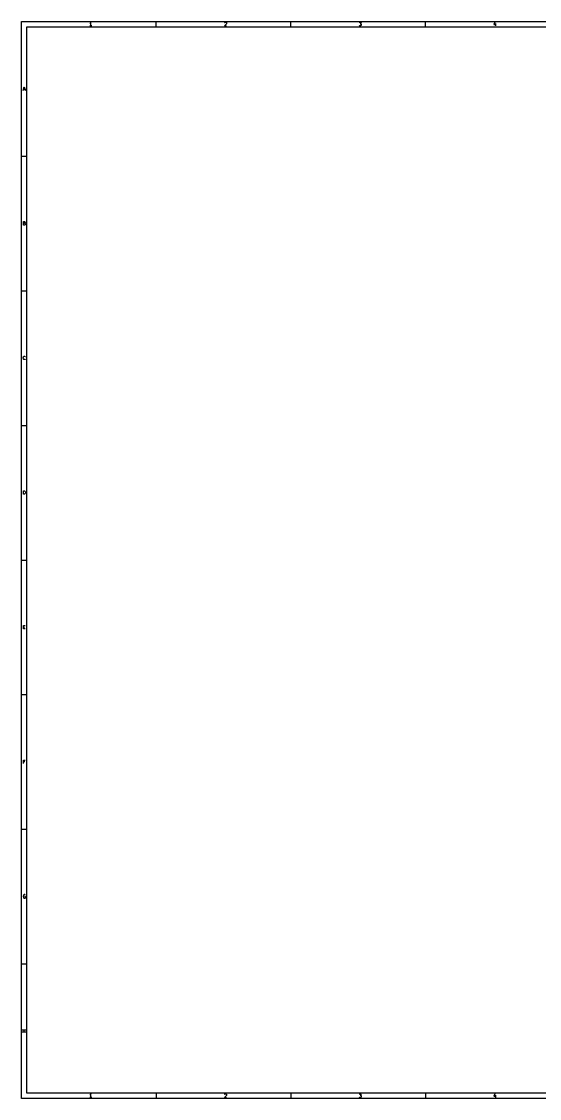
# Model space of a CAD drawing. Header units: inches. Extents: x 0.4 to 23, y -16.1 to -0.4.
# Drawn here: x 0.39 to 7.96, y -16.14 to -0.39 of the extents above; entities that cross this region are included whole.
import ezdxf

# ---------------------------------------------------------------- set-up
doc = ezdxf.new("R2010")
doc.units = ezdxf.units.IN
doc.header["$MEASUREMENT"] = 0

msp = doc.modelspace()

# ---------------------------------------------------------------- linework, layer by layer
at = {"layer": 'BLACK', "linetype": 'CONTINUOUS'}
for p, q in [((0.394, -0.394), (22.992, -0.394)), ((0.394, -16.141), (0.394, -0.394)), ((1.396, -0.417), (1.392, -0.42)), ((1.421, -0.456), (1.392, -0.456)), ((1.401, -0.413), (1.396, -0.417)), ((1.406, -0.405), (1.401, -0.413)), ((1.406, -0.456), (1.406, -0.405)), ((2.362, -0.472), (2.362, -0.394)), ((3.387, -0.427), (3.358, -0.456)), ((3.358, -0.456), (3.389, -0.456)), ((3.36, -0.41), (3.363, -0.408)), ((3.363, -0.408), (3.367, -0.405)), ((3.367, -0.405), (3.38, -0.405)), ((3.38, -0.405), (3.384, -0.408)), ((3.384, -0.408), (3.387, -0.41)), ((3.387, -0.41), (3.389, -0.415)), ((3.389, -0.42), (3.387, -0.427)), ((3.389, -0.415), (3.389, -0.42)), ((4.331, -0.472), (4.331, -0.394)), ((5.326, -0.405), (5.358, -0.405)), ((5.329, -0.454), (5.326, -0.452)), ((5.333, -0.456), (5.329, -0.454)), ((5.348, -0.456), (5.333, -0.456)), ((5.358, -0.405), (5.341, -0.425)), ((5.341, -0.425), (5.348, -0.425)), ((5.348, -0.425), (5.353, -0.427)), ((5.353, -0.454), (5.348, -0.456)), ((5.353, -0.427), (5.355, -0.43)), ((5.355, -0.452), (5.353, -0.454)), ((5.355, -0.43), (5.358, -0.435)), ((5.358, -0.447), (5.355, -0.452)), ((5.358, -0.435), (5.358, -0.447)), ((6.299, -0.472), (6.299, -0.394)), ((7.309, -0.403), (7.297, -0.439)), ((7.297, -0.439), (7.329, -0.439)), ((7.321, -0.422), (7.321, -0.456)), ((0.472, -0.472), (22.914, -0.472)), ((0.472, -16.063), (0.472, -0.472)), ((0.416, -1.401), (0.433, -1.35)), ((0.421, -1.387), (0.445, -1.387)), ((0.433, -1.35), (0.45, -1.401)), ((0.394, -2.362), (0.472, -2.362)), ((0.42, -3.37), (0.42, -3.319)), ((0.42, -3.319), (0.437, -3.319)), ((0.437, -3.343), (0.42, -3.343)), ((0.439, -3.37), (0.42, -3.37)), ((0.437, -3.319), (0.442, -3.321)), ((0.442, -3.341), (0.437, -3.343)), ((0.437, -3.343), (0.444, -3.345)), ((0.444, -3.367), (0.439, -3.37)), ((0.442, -3.321), (0.444, -3.324)), ((0.444, -3.338), (0.442, -3.341)), ((0.444, -3.324), (0.446, -3.328)), ((0.446, -3.333), (0.444, -3.338)), ((0.444, -3.345), (0.446, -3.348)), ((0.446, -3.365), (0.444, -3.367)), ((0.446, -3.328), (0.446, -3.333)), ((0.446, -3.348), (0.449, -3.353)), ((0.449, -3.36), (0.446, -3.365)), ((0.449, -3.353), (0.449, -3.36)), ((0.394, -4.331), (0.472, -4.331)), ((0.417, -5.309), (0.42, -5.299)), ((0.417, -5.316), (0.417, -5.309)), ((0.42, -5.326), (0.417, -5.316)), ((0.42, -5.299), (0.422, -5.294)), ((0.422, -5.331), (0.42, -5.326)), ((0.422, -5.294), (0.427, -5.29)), ((0.427, -5.336), (0.422, -5.331)), ((0.427, -5.29), (0.434, -5.287)), ((0.434, -5.338), (0.427, -5.336)), ((0.434, -5.287), (0.439, -5.287)), ((0.439, -5.338), (0.434, -5.338)), ((0.439, -5.287), (0.446, -5.29)), ((0.446, -5.336), (0.439, -5.338)), ((0.446, -5.29), (0.449, -5.292)), ((0.449, -5.333), (0.446, -5.336)), ((0.394, -6.299), (0.472, -6.299)), ((0.42, -7.307), (0.42, -7.256)), ((0.42, -7.256), (0.432, -7.256)), ((0.432, -7.307), (0.42, -7.307)), ((0.432, -7.256), (0.439, -7.258)), ((0.439, -7.304), (0.432, -7.307)), ((0.439, -7.258), (0.444, -7.263)), ((0.444, -7.3), (0.439, -7.304)), ((0.444, -7.263), (0.446, -7.268)), ((0.446, -7.295), (0.444, -7.3)), ((0.446, -7.268), (0.449, -7.278)), ((0.449, -7.285), (0.446, -7.295)), ((0.449, -7.278), (0.449, -7.285)), ((0.394, -8.268), (0.472, -8.268)), ((0.422, -9.275), (0.422, -9.224)), ((0.422, -9.224), (0.446, -9.224)), ((0.422, -9.249), (0.439, -9.249)), ((0.446, -9.275), (0.422, -9.275)), ((0.394, -10.236), (0.472, -10.236)), ((0.423, -11.244), (0.423, -11.193)), ((0.423, -11.193), (0.448, -11.193)), ((0.44, -11.217), (0.423, -11.217)), ((0.394, -12.205), (0.472, -12.205)), ((0.42, -13.173), (0.417, -13.183)), ((0.417, -13.183), (0.417, -13.19)), ((0.417, -13.19), (0.42, -13.2)), ((0.422, -13.168), (0.42, -13.173)), ((0.42, -13.2), (0.422, -13.205)), ((0.427, -13.164), (0.422, -13.168)), ((0.422, -13.205), (0.427, -13.21)), ((0.434, -13.161), (0.427, -13.164)), ((0.427, -13.21), (0.434, -13.212)), ((0.442, -13.161), (0.434, -13.161)), ((0.434, -13.212), (0.439, -13.212)), ((0.449, -13.19), (0.439, -13.19)), ((0.439, -13.212), (0.446, -13.21)), ((0.446, -13.164), (0.442, -13.161)), ((0.446, -13.21), (0.449, -13.207)), ((0.449, -13.207), (0.449, -13.19)), ((0.394, -14.173), (0.472, -14.173)), ((0.418, -15.181), (0.418, -15.13)), ((0.418, -15.154), (0.448, -15.154)), ((0.448, -15.181), (0.448, -15.13)), ((22.992, -16.141), (0.394, -16.141)), ((22.914, -16.063), (0.472, -16.063)), ((1.396, -16.086), (1.392, -16.089)), ((1.421, -16.125), (1.392, -16.125)), ((1.401, -16.081), (1.396, -16.086)), ((1.406, -16.074), (1.401, -16.081)), ((1.406, -16.125), (1.406, -16.074)), ((2.362, -16.063), (2.362, -16.141)), ((3.387, -16.096), (3.358, -16.125)), ((3.358, -16.125), (3.389, -16.125)), ((3.36, -16.079), (3.363, -16.077)), ((3.363, -16.077), (3.367, -16.074)), ((3.367, -16.074), (3.38, -16.074)), ((3.38, -16.074), (3.384, -16.077)), ((3.384, -16.077), (3.387, -16.079)), ((3.387, -16.079), (3.389, -16.084)), ((3.389, -16.089), (3.387, -16.096)), ((3.389, -16.084), (3.389, -16.089)), ((4.331, -16.063), (4.331, -16.141)), ((5.326, -16.074), (5.358, -16.074)), ((5.329, -16.123), (5.326, -16.12)), ((5.333, -16.125), (5.329, -16.123)), ((5.348, -16.125), (5.333, -16.125)), ((5.358, -16.074), (5.341, -16.094)), ((5.341, -16.094), (5.348, -16.094)), ((5.348, -16.094), (5.353, -16.096)), ((5.353, -16.123), (5.348, -16.125)), ((5.353, -16.096), (5.355, -16.098)), ((5.355, -16.12), (5.353, -16.123)), ((5.355, -16.098), (5.358, -16.103)), ((5.358, -16.116), (5.355, -16.12)), ((5.358, -16.103), (5.358, -16.116)), ((6.299, -16.063), (6.299, -16.141)), ((7.309, -16.072), (7.297, -16.108)), ((7.297, -16.108), (7.329, -16.108)), ((7.321, -16.091), (7.321, -16.125))]:
    msp.add_line(p, q, dxfattribs=at)

doc.saveas('drawing.dxf')
